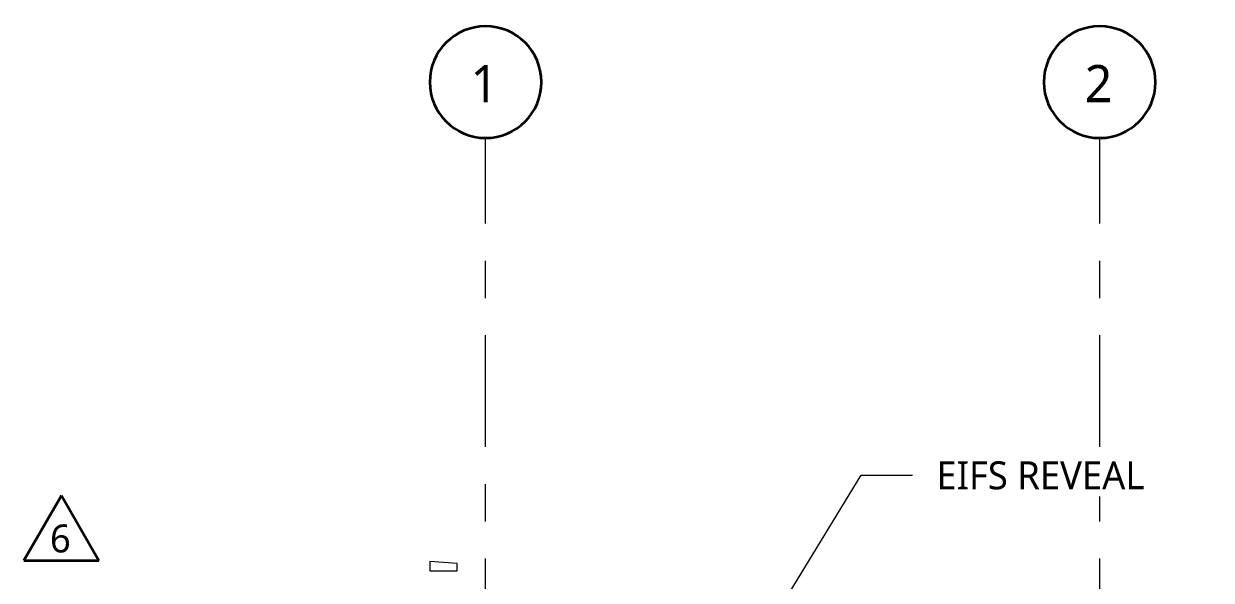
# Model space of a CAD drawing. Header units: inches. Extents: x 6 to 15224, y -733 to 6300.
# Drawn here: x 8704 to 9214, y 6029 to 6268 of the extents above; entities that cross this region are included whole.
import ezdxf

# ---------------------------------------------------------------- set-up
doc = ezdxf.new("R2010")
doc.units = ezdxf.units.IN
doc.header["$MEASUREMENT"] = 0
doc.linetypes.add('Center 3_8_', pattern=[96, 48, -16, 16, -16])
for name, color, linetype, lineweight in [('A-WALL', 113, 'Continuous', 25), ('G-ANNO-REVC-IDEN', 71, 'Continuous', 35), ('G-ANNO-TEXT', 231, 'Continuous', 13), ('S-GRID', 1, 'Continuous', 13), ('S-GRID-IDEN', 1, 'Continuous', 35)]:
    doc.layers.add(name, color=color, linetype=linetype, lineweight=lineweight)
doc.styles.add('Open Sans_5', font='OpenSans-Regular.ttf', dxfattribs={"height": 12})
doc.styles.add('Open Sans_6', font='OpenSans-Regular.ttf', dxfattribs={"height": 16})

# ---------------------------------------------------------------- blocks, each defined once
blk = doc.blocks.new('Grid - AN Grid Head-AM-799031-EAST ELEVATION')
at = {"layer": 'S-GRID-IDEN'}
for start, end in [(360, 180), (180, 360)]:
    blk.add_arc((24, 6243.06), 24, start, end, dxfattribs=at)
blk = doc.blocks.new('TAG Revision-AM - Delta-51947-EAST ELEVATION')
at = {"layer": 'G-ANNO-REVC-IDEN'}
for p, q in [((3624.42, 5944.51), (3608.25, 5916.51)), ((3624.42, 5944.51), (3640.59, 5916.51)), ((3608.25, 5916.51), (3640.59, 5916.51))]:
    blk.add_line(p, q, dxfattribs=at)

msp = doc.modelspace()

# ---------------------------------------------------------------- linework, layer by layer
at = {"layer": 'A-WALL', "lineweight": 18}
for p, q in [((8878.17942555, 6037), (8878.17942555, 6033)), ((8889.86692555, 6036.18273039), (8878.17942555, 6037)), ((8889.86692555, 6033), (8889.86692555, 6036.18273039)), ((8878.17942555, 6033), (8889.86692555, 6033))]:
    msp.add_line(p, q, dxfattribs=at)
at = {"layer": 'G-ANNO-TEXT', "color": 7}
for p, q in [((9023.38514101, 6008.27692457), (9063.57528669, 6074.08109946)), ((9063.57528669, 6074.08109946), (9085.70105092, 6074.08109946))]:
    msp.add_line(p, q, dxfattribs=at)
at = {"layer": 'S-GRID', "linetype": 'Center 3_8_'}
for p, q in [((8902.11692555, 5030.27796347), (8902.11692555, 6219.06052942)), ((9166.11692555, 5030.27796347), (9166.11692555, 6219.06052942))]:
    msp.add_line(p, q, dxfattribs=at)

# ---------------------------------------------------------------- block references
at = {"layer": 'G-ANNO-REVC-IDEN'}
msp.add_blockref('TAG Revision-AM - Delta-51947-EAST ELEVATION', (5095.29643995, 120.9528999), dxfattribs=at)
at = {"layer": 'S-GRID-IDEN'}
for p in [(8878.11692555, 0), (9142.11692555, 0)]:
    msp.add_blockref('Grid - AN Grid Head-AM-799031-EAST ELEVATION', p, dxfattribs=at)

# ---------------------------------------------------------------- texts
at = {"layer": 'G-ANNO-REVC-IDEN', "lineweight": 13, "insert": (8714.81579982, 6052.93892403), "char_height": 12, "width": 11.716, "attachment_point": 1, "style": 'Open Sans_5'}
msp.add_mtext('6', dxfattribs=at)
at = {"layer": 'S-GRID-IDEN', "lineweight": 13, "char_height": 16, "width": 15.352, "attachment_point": 1, "style": 'Open Sans_6'}
for s, insert in [('1', (8895.65742694, 6250.40536582)), ('2', (9159.65742694, 6250.40536582))]:
    msp.add_mtext(s, dxfattribs=dict(at, insert=insert))

# ---------------------------------------------------------------- next in the draw order: texts
at = {"layer": 'G-ANNO-TEXT', "color": 7, "insert": (9095.94105092, 6080.08109946), "char_height": 12, "width": 115.14, "attachment_point": 1, "style": 'Open Sans_5', "bg_fill": 3, "box_fill_scale": 1.25, "bg_fill_color": 256, "bg_fill_true_color": 13158600, "bg_fill_transparency": 0}
msp.add_mtext('EIFS REVEAL', dxfattribs=at)

doc.saveas('drawing.dxf')
